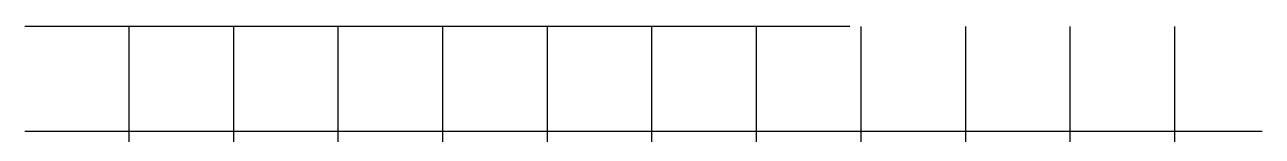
# Model space of a CAD drawing. Header units: millimetres. Extents: x -16.5 to 79.8, y -29.3 to 65.7.
# Drawn here: x 5.42 to 10.75, y 1.31 to 1.77 of the extents above; entities that cross this region are included whole.
import ezdxf

# ---------------------------------------------------------------- set-up
doc = ezdxf.new("R2010")
doc.units = ezdxf.units.MM
doc.header["$LTSCALE"] = 20
for name, color, linetype in [('ARQ-STA - MOBILIÁRIO_GERAL', 251, 'Continuous'), ('ARQ-STA - PISO', 1, 'Continuous'), ('ARQ-STA - PISOS_APARTAMENTOS - BANHEIROS', 8, 'Continuous')]:
    doc.layers.add(name, color=color, linetype=linetype)

# ---------------------------------------------------------------- blocks, each defined once
blk = doc.blocks.new('MS - L1A - PRE - TOB - TIPO_1_AO_16 - MOBILIÁRIO - LAYOUT_GERAL')
at = {"layer": 'ARQ-STA - PISO', "color": 251, "linetype": 'ByBlock'}
blk.add_lwpolyline([(3329.1516, 1272.9862), (3325.6016, 1272.9862)], dxfattribs=at)

msp = doc.modelspace()

# ---------------------------------------------------------------- hatches: boundary and pattern name
at = {"layer": 'ARQ-STA - PISOS_APARTAMENTOS - BANHEIROS'}
h = msp.add_hatch(dxfattribs=at)
h.set_pattern_fill('_USER', color=256, scale=0.45, double=1, pattern_type=0)
h.set_pattern_definition([(0, (10.3737, 0.875), (0, 0.45), []), (90, (10.3737, 0.875), (-0.45, 3e-17), [])])
h.paths.add_polyline_path([(10.75, 1.775), (10.75, 0.385), (10.115, 0.385), (10.115, 0.1), (9.3149, 0.1), (9.3149, 0.8), (9.1149, 0.8), (9.1149, 0.1), (5.425, 0.1), (5.425, 1.775)])

# ---------------------------------------------------------------- block references
at = {"layer": 'ARQ-STA - MOBILIÁRIO_GERAL', "color": 251, "true_color": 0x636466}
msp.add_blockref('MS - L1A - PRE - TOB - TIPO_1_AO_16 - MOBILIÁRIO - LAYOUT_GERAL', (-3320.1767, -1271.2112), dxfattribs=at)

doc.saveas('drawing.dxf')
